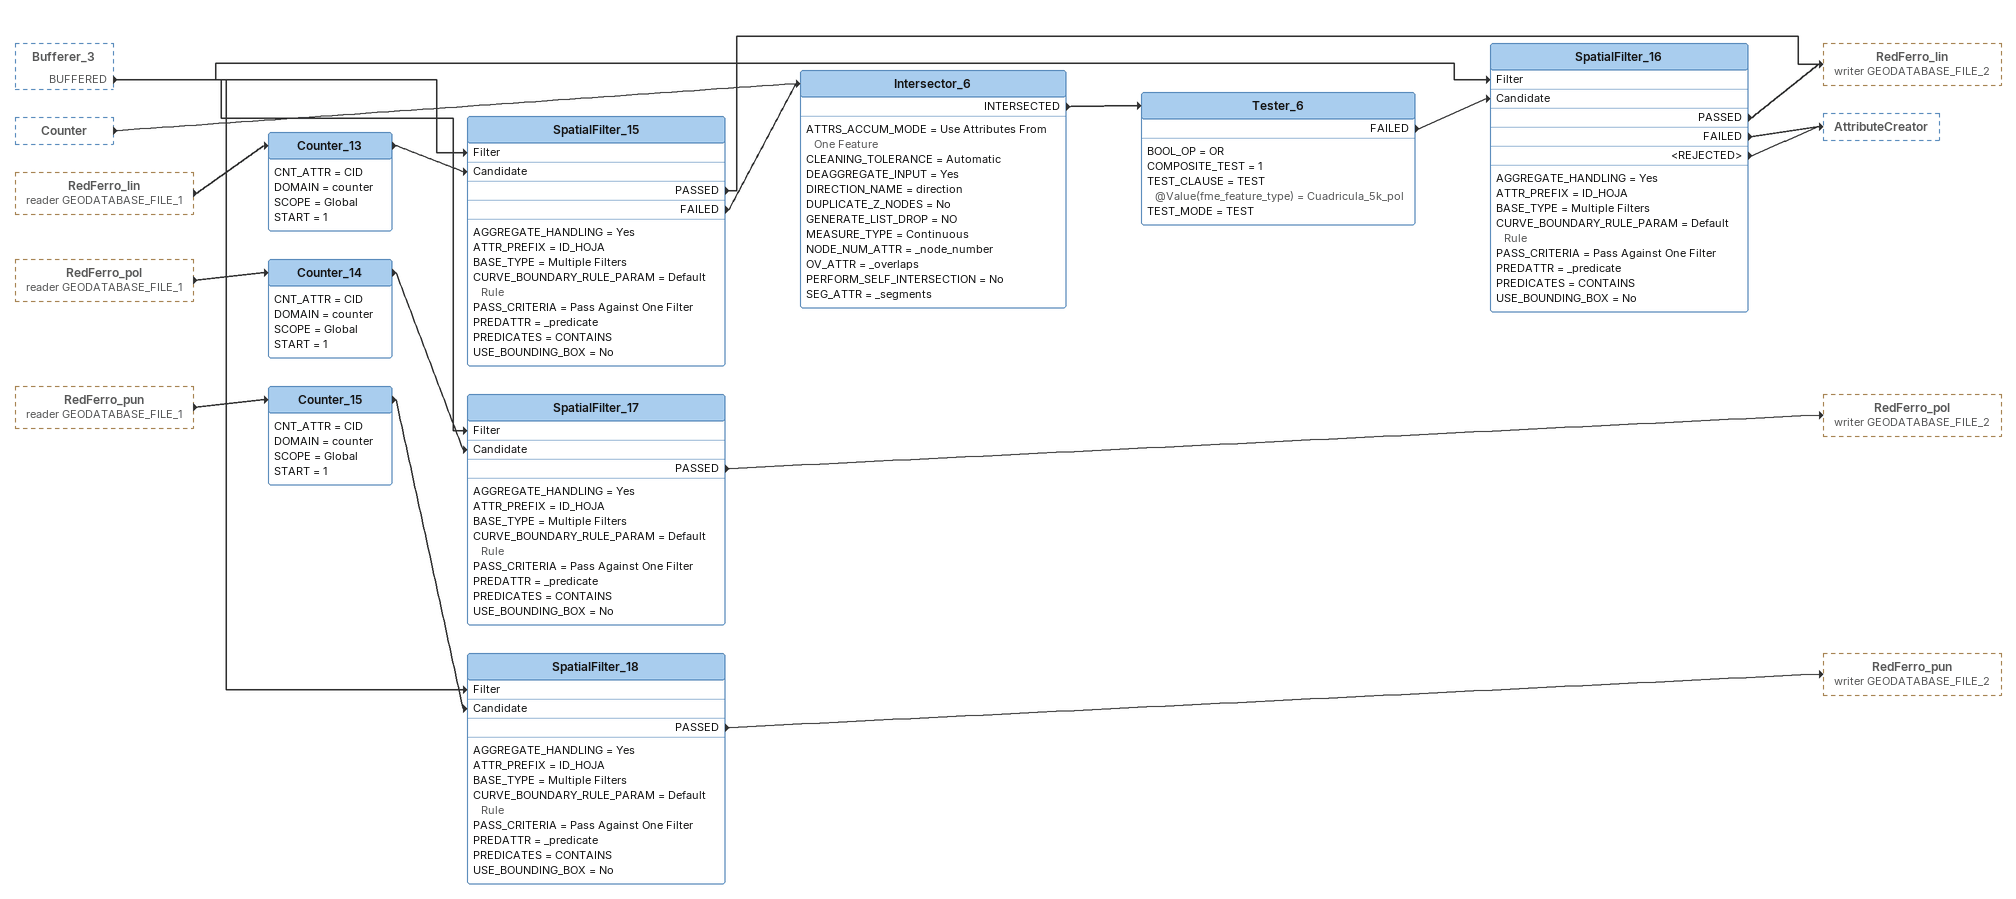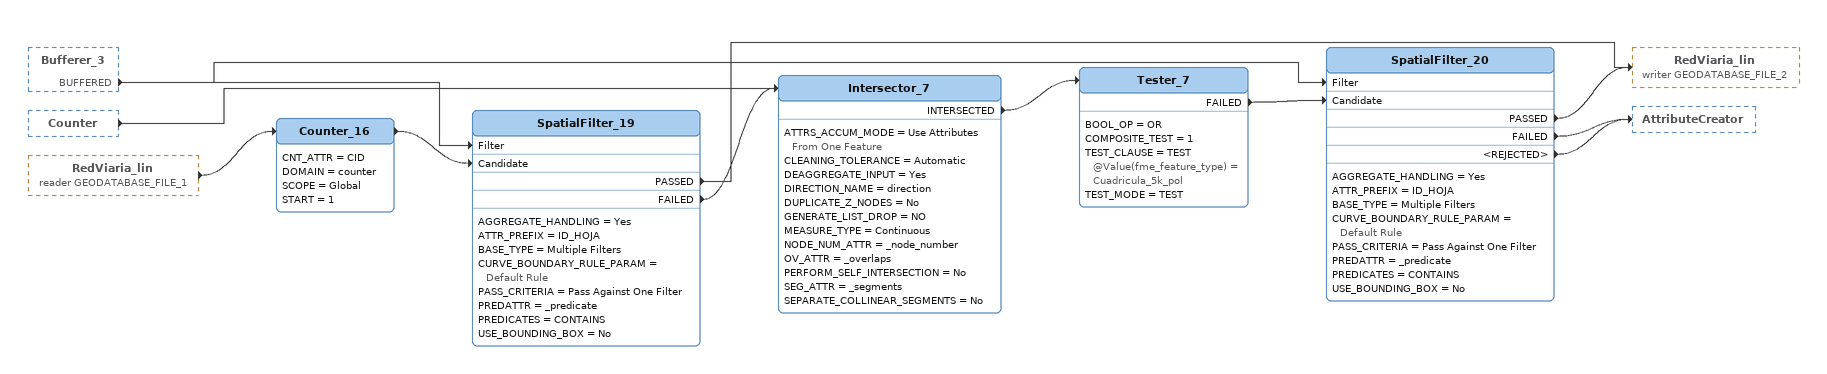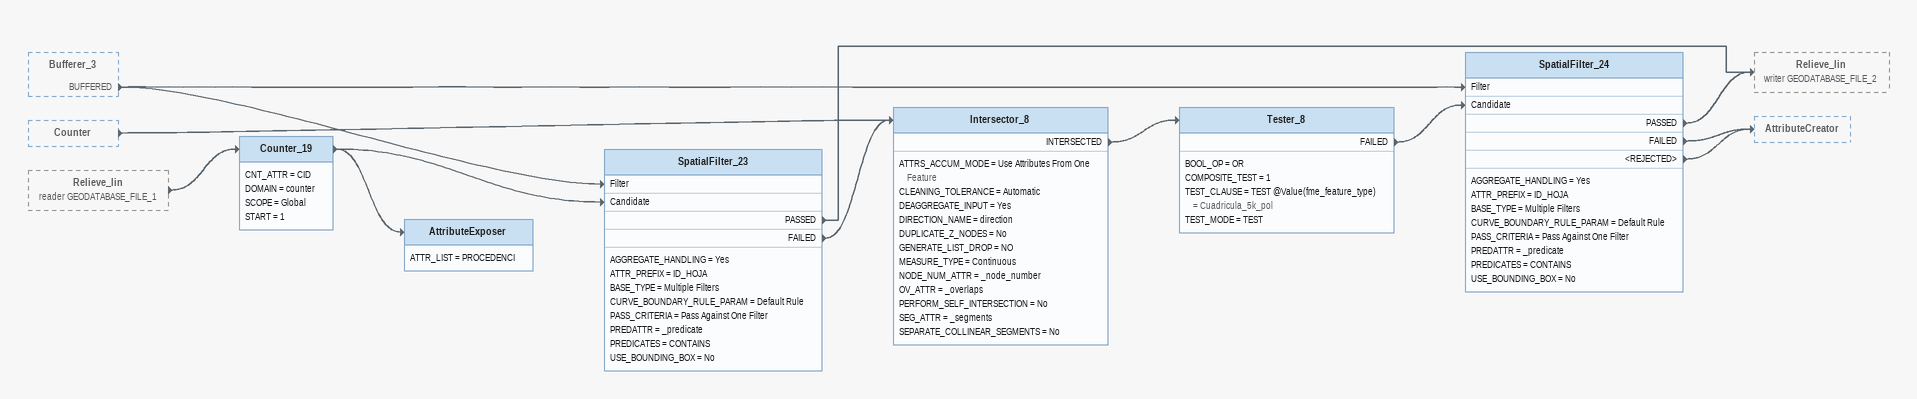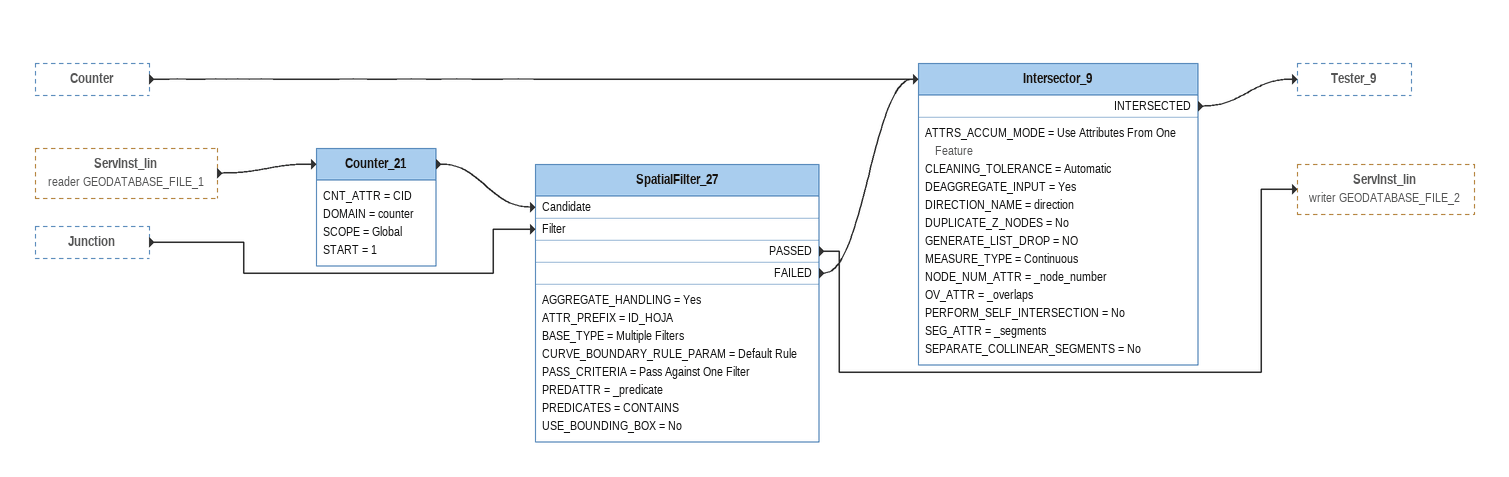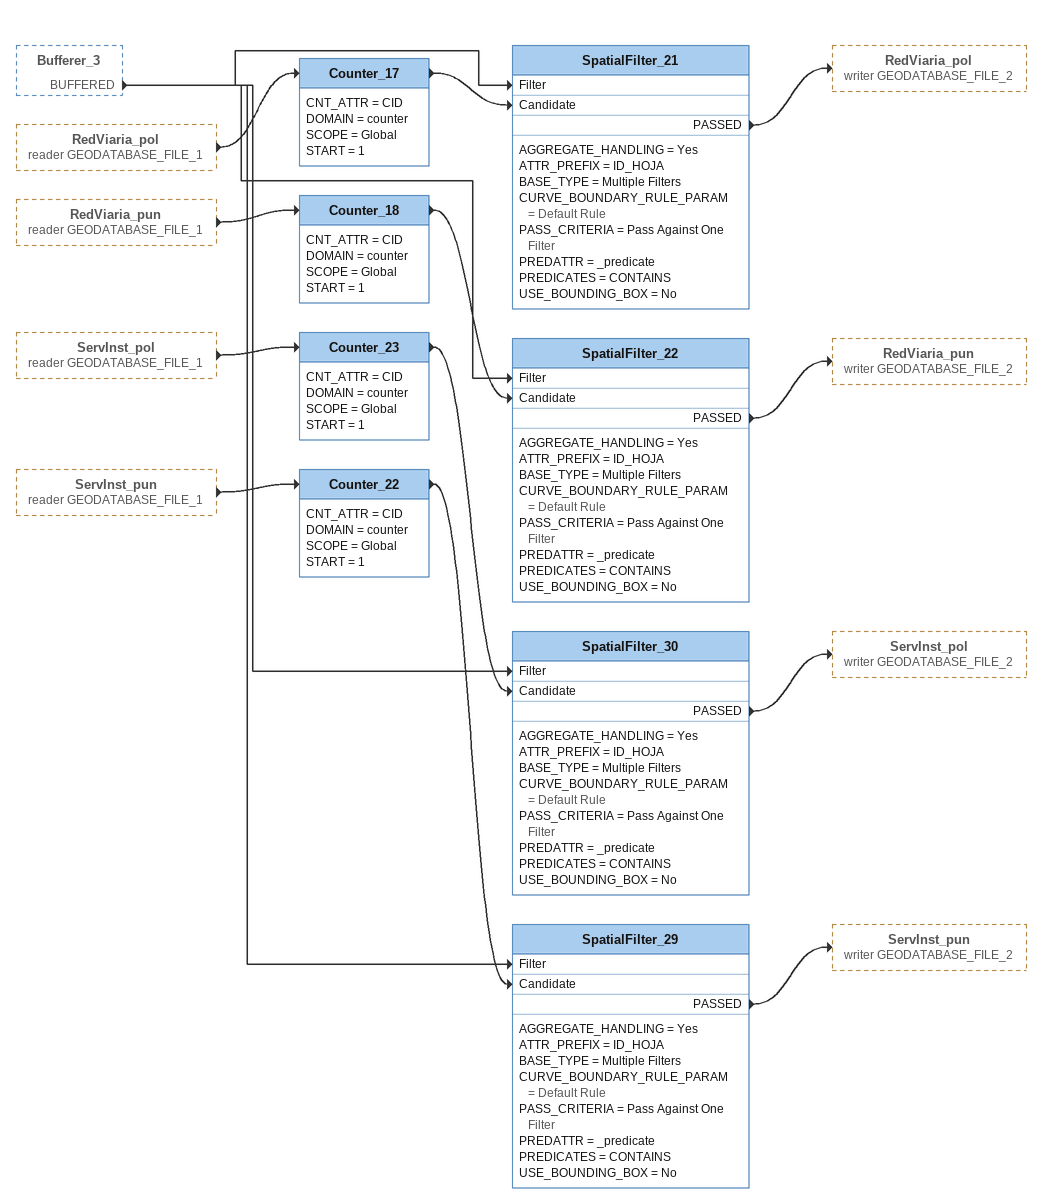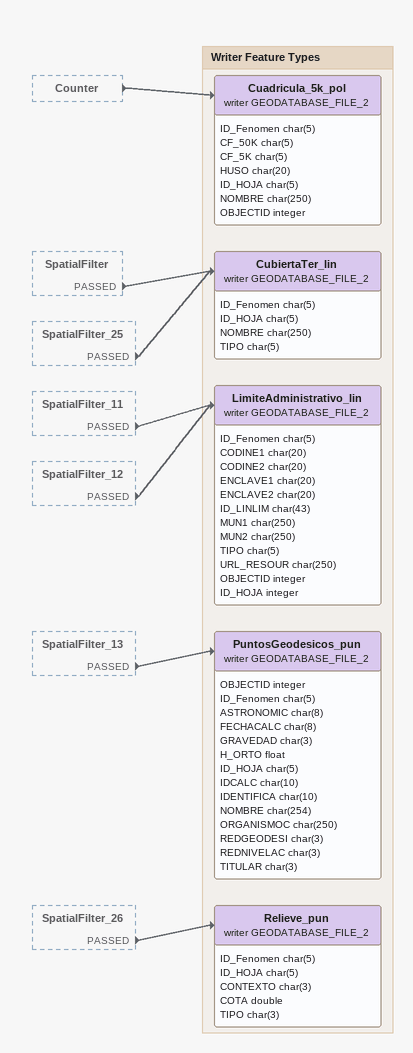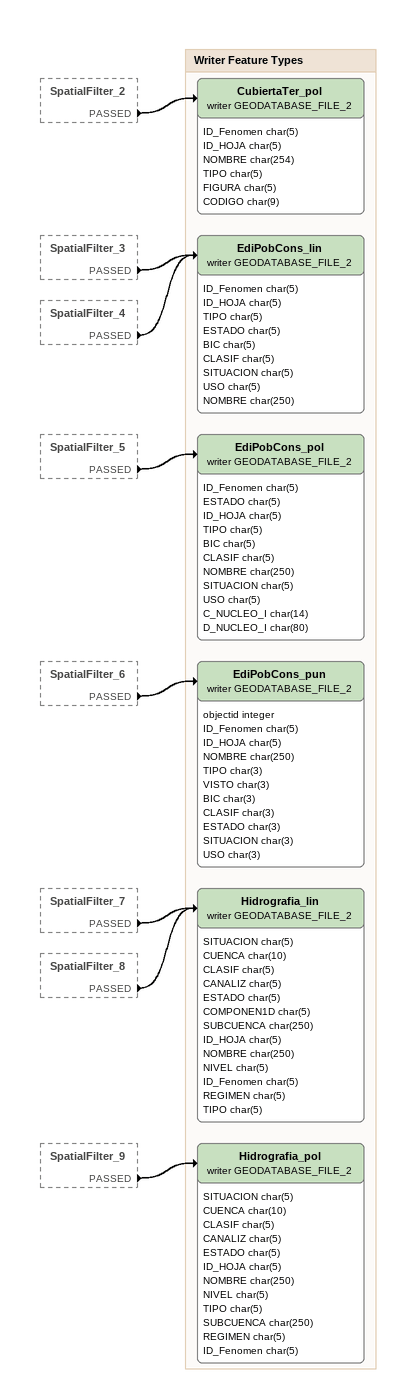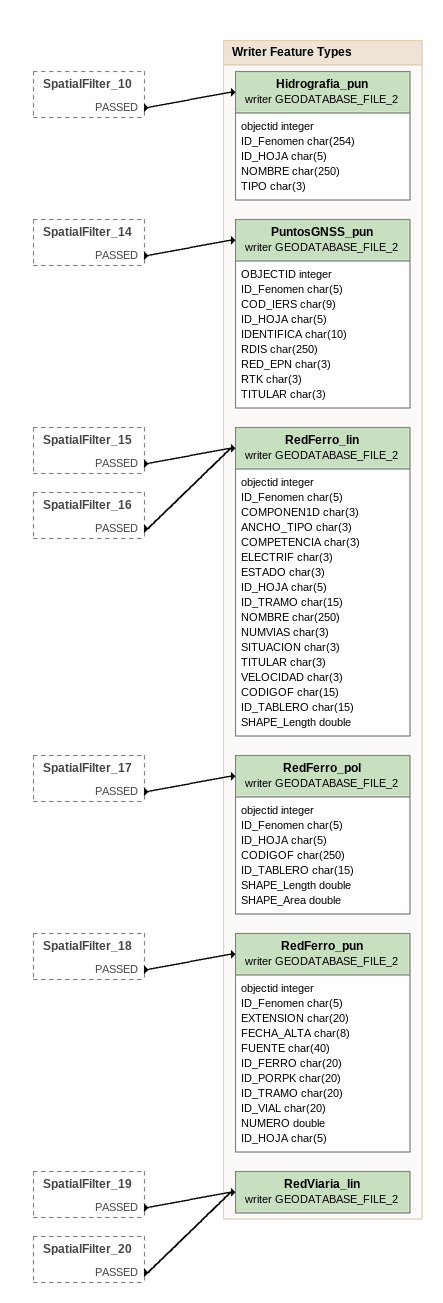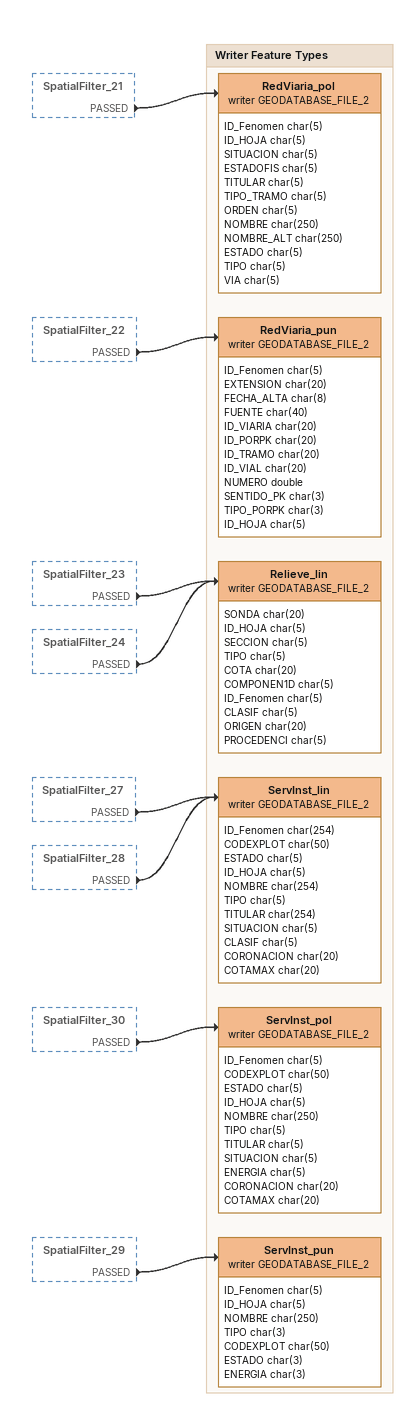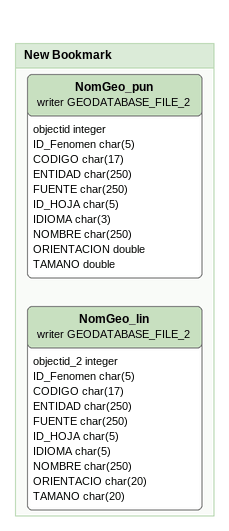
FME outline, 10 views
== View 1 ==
Bufferer_3 [outside]
    BUFFERED -> SpatialFilter_15 [Filter]
    BUFFERED -> SpatialFilter_16 [Filter]
    BUFFERED -> SpatialFilter_17 [Filter]
    BUFFERED -> SpatialFilter_18 [Filter]
Counter [outside]
    -> Intersector_6
RedFerro_lin (reader GEODATABASE_FILE_1) [outside]
    -> Counter_13
RedFerro_pol (reader GEODATABASE_FILE_1) [outside]
    -> Counter_14
RedFerro_pun (reader GEODATABASE_FILE_1) [outside]
    -> Counter_15
Counter_13
    CNT_ATTR = CID
    DOMAIN = counter
    SCOPE = Global
    START = 1
    -> SpatialFilter_15 [Candidate]
SpatialFilter_15
    AGGREGATE_HANDLING = Yes
    ATTR_PREFIX = ID_HOJA
    BASE_TYPE = Multiple Filters
    CURVE_BOUNDARY_RULE_PARAM = Default Rule
    PASS_CRITERIA = Pass Against One Filter
    PREDATTR = _predicate
    PREDICATES = CONTAINS
    USE_BOUNDING_BOX = No
    PASSED -> RedFerro_lin (writer GEODATABASE_FILE_2)
    FAILED -> Intersector_6
Intersector_6
    ATTRS_ACCUM_MODE = Use Attributes From One Feature
    CLEANING_TOLERANCE = Automatic
    DEAGGREGATE_INPUT = Yes
    DIRECTION_NAME = direction
    DUPLICATE_Z_NODES = No
    GENERATE_LIST_DROP = NO
    MEASURE_TYPE = Continuous
    NODE_NUM_ATTR = _node_number
    OV_ATTR = _overlaps
    PERFORM_SELF_INTERSECTION = No
    SEG_ATTR = _segments
    INTERSECTED -> Tester_6
Tester_6
    BOOL_OP = OR
    COMPOSITE_TEST = 1
    TEST_CLAUSE = TEST @Value(fme_feature_type) = Cuadricula_5k_pol
    TEST_MODE = TEST
    FAILED -> SpatialFilter_16 [Candidate]
SpatialFilter_16
    AGGREGATE_HANDLING = Yes
    ATTR_PREFIX = ID_HOJA
    BASE_TYPE = Multiple Filters
    CURVE_BOUNDARY_RULE_PARAM = Default Rule
    PASS_CRITERIA = Pass Against One Filter
    PREDATTR = _predicate
    PREDICATES = CONTAINS
    USE_BOUNDING_BOX = No
    PASSED -> RedFerro_lin (writer GEODATABASE_FILE_2)
    FAILED -> AttributeCreator
    <REJECTED> -> AttributeCreator
Counter_14
    CNT_ATTR = CID
    DOMAIN = counter
    SCOPE = Global
    START = 1
    -> SpatialFilter_17 [Candidate]
SpatialFilter_17
    AGGREGATE_HANDLING = Yes
    ATTR_PREFIX = ID_HOJA
    BASE_TYPE = Multiple Filters
    CURVE_BOUNDARY_RULE_PARAM = Default Rule
    PASS_CRITERIA = Pass Against One Filter
    PREDATTR = _predicate
    PREDICATES = CONTAINS
    USE_BOUNDING_BOX = No
    PASSED -> RedFerro_pol (writer GEODATABASE_FILE_2)
Counter_15
    CNT_ATTR = CID
    DOMAIN = counter
    SCOPE = Global
    START = 1
    -> SpatialFilter_18 [Candidate]
SpatialFilter_18
    AGGREGATE_HANDLING = Yes
    ATTR_PREFIX = ID_HOJA
    BASE_TYPE = Multiple Filters
    CURVE_BOUNDARY_RULE_PARAM = Default Rule
    PASS_CRITERIA = Pass Against One Filter
    PREDATTR = _predicate
    PREDICATES = CONTAINS
    USE_BOUNDING_BOX = No
    PASSED -> RedFerro_pun (writer GEODATABASE_FILE_2)

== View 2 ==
Bufferer_3 [outside]
    BUFFERED -> SpatialFilter_20 [Filter]
    BUFFERED -> SpatialFilter_19 [Filter]
Counter [outside]
    -> Intersector_7
RedViaria_lin (reader GEODATABASE_FILE_1) [outside]
    -> Counter_16
Counter_16
    CNT_ATTR = CID
    DOMAIN = counter
    SCOPE = Global
    START = 1
    -> SpatialFilter_19 [Candidate]
SpatialFilter_19
    AGGREGATE_HANDLING = Yes
    ATTR_PREFIX = ID_HOJA
    BASE_TYPE = Multiple Filters
    CURVE_BOUNDARY_RULE_PARAM = Default Rule
    PASS_CRITERIA = Pass Against One Filter
    PREDATTR = _predicate
    PREDICATES = CONTAINS
    USE_BOUNDING_BOX = No
    PASSED -> RedViaria_lin (writer GEODATABASE_FILE_2)
    FAILED -> Intersector_7
Intersector_7
    ATTRS_ACCUM_MODE = Use Attributes From One Feature
    CLEANING_TOLERANCE = Automatic
    DEAGGREGATE_INPUT = Yes
    DIRECTION_NAME = direction
    DUPLICATE_Z_NODES = No
    GENERATE_LIST_DROP = NO
    MEASURE_TYPE = Continuous
    NODE_NUM_ATTR = _node_number
    OV_ATTR = _overlaps
    PERFORM_SELF_INTERSECTION = No
    SEG_ATTR = _segments
    SEPARATE_COLLINEAR_SEGMENTS = No
    INTERSECTED -> Tester_7
Tester_7
    BOOL_OP = OR
    COMPOSITE_TEST = 1
    TEST_CLAUSE = TEST @Value(fme_feature_type) = Cuadricula_5k_pol
    TEST_MODE = TEST
    FAILED -> SpatialFilter_20 [Candidate]
SpatialFilter_20
    AGGREGATE_HANDLING = Yes
    ATTR_PREFIX = ID_HOJA
    BASE_TYPE = Multiple Filters
    CURVE_BOUNDARY_RULE_PARAM = Default Rule
    PASS_CRITERIA = Pass Against One Filter
    PREDATTR = _predicate
    PREDICATES = CONTAINS
    USE_BOUNDING_BOX = No
    PASSED -> RedViaria_lin (writer GEODATABASE_FILE_2)
    FAILED -> AttributeCreator
    <REJECTED> -> AttributeCreator

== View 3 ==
Bufferer_3 [outside]
    BUFFERED -> SpatialFilter_23 [Filter]
    BUFFERED -> SpatialFilter_24 [Filter]
Counter [outside]
    -> Intersector_8
Relieve_lin (reader GEODATABASE_FILE_1) [outside]
    -> Counter_19
Counter_19
    CNT_ATTR = CID
    DOMAIN = counter
    SCOPE = Global
    START = 1
    -> SpatialFilter_23 [Candidate]
    -> AttributeExposer
SpatialFilter_23
    AGGREGATE_HANDLING = Yes
    ATTR_PREFIX = ID_HOJA
    BASE_TYPE = Multiple Filters
    CURVE_BOUNDARY_RULE_PARAM = Default Rule
    PASS_CRITERIA = Pass Against One Filter
    PREDATTR = _predicate
    PREDICATES = CONTAINS
    USE_BOUNDING_BOX = No
    PASSED -> Relieve_lin (writer GEODATABASE_FILE_2)
    FAILED -> Intersector_8
Intersector_8
    ATTRS_ACCUM_MODE = Use Attributes From One Feature
    CLEANING_TOLERANCE = Automatic
    DEAGGREGATE_INPUT = Yes
    DIRECTION_NAME = direction
    DUPLICATE_Z_NODES = No
    GENERATE_LIST_DROP = NO
    MEASURE_TYPE = Continuous
    NODE_NUM_ATTR = _node_number
    OV_ATTR = _overlaps
    PERFORM_SELF_INTERSECTION = No
    SEG_ATTR = _segments
    SEPARATE_COLLINEAR_SEGMENTS = No
    INTERSECTED -> Tester_8
Tester_8
    BOOL_OP = OR
    COMPOSITE_TEST = 1
    TEST_CLAUSE = TEST @Value(fme_feature_type) = Cuadricula_5k_pol
    TEST_MODE = TEST
    FAILED -> SpatialFilter_24 [Candidate]
SpatialFilter_24
    AGGREGATE_HANDLING = Yes
    ATTR_PREFIX = ID_HOJA
    BASE_TYPE = Multiple Filters
    CURVE_BOUNDARY_RULE_PARAM = Default Rule
    PASS_CRITERIA = Pass Against One Filter
    PREDATTR = _predicate
    PREDICATES = CONTAINS
    USE_BOUNDING_BOX = No
    PASSED -> Relieve_lin (writer GEODATABASE_FILE_2)
    FAILED -> AttributeCreator
    <REJECTED> -> AttributeCreator
AttributeExposer
    ATTR_LIST = PROCEDENCI

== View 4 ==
Counter [outside]
    -> Intersector_9
ServInst_lin (reader GEODATABASE_FILE_1) [outside]
    -> Counter_21
Junction [outside]
    -> SpatialFilter_27 [Filter]
Counter_21
    CNT_ATTR = CID
    DOMAIN = counter
    SCOPE = Global
    START = 1
    -> SpatialFilter_27 [Candidate]
SpatialFilter_27
    AGGREGATE_HANDLING = Yes
    ATTR_PREFIX = ID_HOJA
    BASE_TYPE = Multiple Filters
    CURVE_BOUNDARY_RULE_PARAM = Default Rule
    PASS_CRITERIA = Pass Against One Filter
    PREDATTR = _predicate
    PREDICATES = CONTAINS
    USE_BOUNDING_BOX = No
    PASSED -> ServInst_lin (writer GEODATABASE_FILE_2)
    FAILED -> Intersector_9
Intersector_9
    ATTRS_ACCUM_MODE = Use Attributes From One Feature
    CLEANING_TOLERANCE = Automatic
    DEAGGREGATE_INPUT = Yes
    DIRECTION_NAME = direction
    DUPLICATE_Z_NODES = No
    GENERATE_LIST_DROP = NO
    MEASURE_TYPE = Continuous
    NODE_NUM_ATTR = _node_number
    OV_ATTR = _overlaps
    PERFORM_SELF_INTERSECTION = No
    SEG_ATTR = _segments
    SEPARATE_COLLINEAR_SEGMENTS = No
    INTERSECTED -> Tester_9

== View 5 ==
Bufferer_3 [outside]
    BUFFERED -> SpatialFilter_21 [Filter]
    BUFFERED -> SpatialFilter_22 [Filter]
    BUFFERED -> SpatialFilter_29 [Filter]
    BUFFERED -> SpatialFilter_30 [Filter]
RedViaria_pol (reader GEODATABASE_FILE_1) [outside]
    -> Counter_17
RedViaria_pun (reader GEODATABASE_FILE_1) [outside]
    -> Counter_18
ServInst_pol (reader GEODATABASE_FILE_1) [outside]
    -> Counter_23
ServInst_pun (reader GEODATABASE_FILE_1) [outside]
    -> Counter_22
Counter_17
    CNT_ATTR = CID
    DOMAIN = counter
    SCOPE = Global
    START = 1
    -> SpatialFilter_21 [Candidate]
SpatialFilter_21
    AGGREGATE_HANDLING = Yes
    ATTR_PREFIX = ID_HOJA
    BASE_TYPE = Multiple Filters
    CURVE_BOUNDARY_RULE_PARAM = Default Rule
    PASS_CRITERIA = Pass Against One Filter
    PREDATTR = _predicate
    PREDICATES = CONTAINS
    USE_BOUNDING_BOX = No
    PASSED -> RedViaria_pol (writer GEODATABASE_FILE_2)
Counter_18
    CNT_ATTR = CID
    DOMAIN = counter
    SCOPE = Global
    START = 1
    -> SpatialFilter_22 [Candidate]
SpatialFilter_22
    AGGREGATE_HANDLING = Yes
    ATTR_PREFIX = ID_HOJA
    BASE_TYPE = Multiple Filters
    CURVE_BOUNDARY_RULE_PARAM = Default Rule
    PASS_CRITERIA = Pass Against One Filter
    PREDATTR = _predicate
    PREDICATES = CONTAINS
    USE_BOUNDING_BOX = No
    PASSED -> RedViaria_pun (writer GEODATABASE_FILE_2)
Counter_23
    CNT_ATTR = CID
    DOMAIN = counter
    SCOPE = Global
    START = 1
    -> SpatialFilter_30 [Candidate]
SpatialFilter_30
    AGGREGATE_HANDLING = Yes
    ATTR_PREFIX = ID_HOJA
    BASE_TYPE = Multiple Filters
    CURVE_BOUNDARY_RULE_PARAM = Default Rule
    PASS_CRITERIA = Pass Against One Filter
    PREDATTR = _predicate
    PREDICATES = CONTAINS
    USE_BOUNDING_BOX = No
    PASSED -> ServInst_pol (writer GEODATABASE_FILE_2)
Counter_22
    CNT_ATTR = CID
    DOMAIN = counter
    SCOPE = Global
    START = 1
    -> SpatialFilter_29 [Candidate]
SpatialFilter_29
    AGGREGATE_HANDLING = Yes
    ATTR_PREFIX = ID_HOJA
    BASE_TYPE = Multiple Filters
    CURVE_BOUNDARY_RULE_PARAM = Default Rule
    PASS_CRITERIA = Pass Against One Filter
    PREDATTR = _predicate
    PREDICATES = CONTAINS
    USE_BOUNDING_BOX = No
    PASSED -> ServInst_pun (writer GEODATABASE_FILE_2)

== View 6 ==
Counter [outside]
    -> Cuadricula_5k_pol (writer GEODATABASE_FILE_2)
SpatialFilter [outside]
    PASSED -> CubiertaTer_lin (writer GEODATABASE_FILE_2)
SpatialFilter_25 [outside]
    PASSED -> CubiertaTer_lin (writer GEODATABASE_FILE_2)
SpatialFilter_11 [outside]
    PASSED -> LimiteAdministrativo_lin (writer GEODATABASE_FILE_2)
SpatialFilter_12 [outside]
    PASSED -> LimiteAdministrativo_lin (writer GEODATABASE_FILE_2)
SpatialFilter_13 [outside]
    PASSED -> PuntosGeodesicos_pun (writer GEODATABASE_FILE_2)
SpatialFilter_26 [outside]
    PASSED -> Relieve_pun (writer GEODATABASE_FILE_2)

Bookmark: Writer Feature Types
Cuadricula_5k_pol (writer GEODATABASE_FILE_2)
    attributes: ID_Fenomen char(5), CF_50K char(5), CF_5K char(5), HUSO char(20), ID_HOJA char(5), NOMBRE char(250), OBJECTID integer
CubiertaTer_lin (writer GEODATABASE_FILE_2)
    attributes: ID_Fenomen char(5), ID_HOJA char(5), NOMBRE char(250), TIPO char(5)
LimiteAdministrativo_lin (writer GEODATABASE_FILE_2)
    attributes: ID_Fenomen char(5), CODINE1 char(20), CODINE2 char(20), ENCLAVE1 char(20), ENCLAVE2 char(20), ID_LINLIM char(43), MUN1 char(250), MUN2 char(250), TIPO char(5), URL_RESOUR char(250), OBJECTID integer, ID_HOJA integer
PuntosGeodesicos_pun (writer GEODATABASE_FILE_2)
    attributes: OBJECTID integer, ID_Fenomen char(5), ASTRONOMIC char(8), FECHACALC char(8), GRAVEDAD char(3), H_ORTO float, ID_HOJA char(5), IDCALC char(10), IDENTIFICA char(10), NOMBRE char(254), ORGANISMOC char(250), REDGEODESI char(3), REDNIVELAC char(3), TITULAR char(3)
Relieve_pun (writer GEODATABASE_FILE_2)
    attributes: ID_Fenomen char(5), ID_HOJA char(5), CONTEXTO char(3), COTA double, TIPO char(3)

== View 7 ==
SpatialFilter_2 [outside]
    PASSED -> CubiertaTer_pol (writer GEODATABASE_FILE_2)
SpatialFilter_3 [outside]
    PASSED -> EdiPobCons_lin (writer GEODATABASE_FILE_2)
SpatialFilter_4 [outside]
    PASSED -> EdiPobCons_lin (writer GEODATABASE_FILE_2)
SpatialFilter_5 [outside]
    PASSED -> EdiPobCons_pol (writer GEODATABASE_FILE_2)
SpatialFilter_6 [outside]
    PASSED -> EdiPobCons_pun (writer GEODATABASE_FILE_2)
SpatialFilter_7 [outside]
    PASSED -> Hidrografia_lin (writer GEODATABASE_FILE_2)
SpatialFilter_8 [outside]
    PASSED -> Hidrografia_lin (writer GEODATABASE_FILE_2)
SpatialFilter_9 [outside]
    PASSED -> Hidrografia_pol (writer GEODATABASE_FILE_2)

Bookmark: Writer Feature Types
CubiertaTer_pol (writer GEODATABASE_FILE_2)
    attributes: ID_Fenomen char(5), ID_HOJA char(5), NOMBRE char(254), TIPO char(5), FIGURA char(5), CODIGO char(9)
EdiPobCons_lin (writer GEODATABASE_FILE_2)
    attributes: ID_Fenomen char(5), ID_HOJA char(5), TIPO char(5), ESTADO char(5), BIC char(5), CLASIF char(5), SITUACION char(5), USO char(5), NOMBRE char(250)
EdiPobCons_pol (writer GEODATABASE_FILE_2)
    attributes: ID_Fenomen char(5), ESTADO char(5), ID_HOJA char(5), TIPO char(5), BIC char(5), CLASIF char(5), NOMBRE char(250), SITUACION char(5), USO char(5), C_NUCLEO_I char(14), D_NUCLEO_I char(80)
EdiPobCons_pun (writer GEODATABASE_FILE_2)
    attributes: objectid integer, ID_Fenomen char(5), ID_HOJA char(5), NOMBRE char(250), TIPO char(3), VISTO char(3), BIC char(3), CLASIF char(3), ESTADO char(3), SITUACION char(3), USO char(3)
Hidrografia_lin (writer GEODATABASE_FILE_2)
    attributes: SITUACION char(5), CUENCA char(10), CLASIF char(5), CANALIZ char(5), ESTADO char(5), COMPONEN1D char(5), SUBCUENCA char(250), ID_HOJA char(5), NOMBRE char(250), NIVEL char(5), ID_Fenomen char(5), REGIMEN char(5), TIPO char(5)
Hidrografia_pol (writer GEODATABASE_FILE_2)
    attributes: SITUACION char(5), CUENCA char(10), CLASIF char(5), CANALIZ char(5), ESTADO char(5), ID_HOJA char(5), NOMBRE char(250), NIVEL char(5), TIPO char(5), SUBCUENCA char(250), REGIMEN char(5), ID_Fenomen char(5)

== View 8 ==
SpatialFilter_10 [outside]
    PASSED -> Hidrografia_pun (writer GEODATABASE_FILE_2)
SpatialFilter_14 [outside]
    PASSED -> PuntosGNSS_pun (writer GEODATABASE_FILE_2)
SpatialFilter_15 [outside]
    PASSED -> RedFerro_lin (writer GEODATABASE_FILE_2)
SpatialFilter_16 [outside]
    PASSED -> RedFerro_lin (writer GEODATABASE_FILE_2)
SpatialFilter_17 [outside]
    PASSED -> RedFerro_pol (writer GEODATABASE_FILE_2)
SpatialFilter_18 [outside]
    PASSED -> RedFerro_pun (writer GEODATABASE_FILE_2)
SpatialFilter_19 [outside]
    PASSED -> RedViaria_lin (writer GEODATABASE_FILE_2)
SpatialFilter_20 [outside]
    PASSED -> RedViaria_lin (writer GEODATABASE_FILE_2)

Bookmark: Writer Feature Types
Hidrografia_pun (writer GEODATABASE_FILE_2)
    attributes: objectid integer, ID_Fenomen char(254), ID_HOJA char(5), NOMBRE char(250), TIPO char(3)
PuntosGNSS_pun (writer GEODATABASE_FILE_2)
    attributes: OBJECTID integer, ID_Fenomen char(5), COD_IERS char(9), ID_HOJA char(5), IDENTIFICA char(10), RDIS char(250), RED_EPN char(3), RTK char(3), TITULAR char(3)
RedFerro_lin (writer GEODATABASE_FILE_2)
    attributes: objectid integer, ID_Fenomen char(5), COMPONEN1D char(3), ANCHO_TIPO char(3), COMPETENCIA char(3), ELECTRIF char(3), ESTADO char(3), ID_HOJA char(5), ID_TRAMO char(15), NOMBRE char(250), NUMVIAS char(3), SITUACION char(3), TITULAR char(3), VELOCIDAD char(3), CODIGOF char(15), ID_TABLERO char(15), SHAPE_Length double
RedFerro_pol (writer GEODATABASE_FILE_2)
    attributes: objectid integer, ID_Fenomen char(5), ID_HOJA char(5), CODIGOF char(250), ID_TABLERO char(15), SHAPE_Length double, SHAPE_Area double
RedFerro_pun (writer GEODATABASE_FILE_2)
    attributes: objectid integer, ID_Fenomen char(5), EXTENSION char(20), FECHA_ALTA char(8), FUENTE char(40), ID_FERRO char(20), ID_PORPK char(20), ID_TRAMO char(20), ID_VIAL char(20), NUMERO double, ID_HOJA char(5)
RedViaria_lin (writer GEODATABASE_FILE_2)

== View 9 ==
SpatialFilter_21 [outside]
    PASSED -> RedViaria_pol (writer GEODATABASE_FILE_2)
SpatialFilter_22 [outside]
    PASSED -> RedViaria_pun (writer GEODATABASE_FILE_2)
SpatialFilter_23 [outside]
    PASSED -> Relieve_lin (writer GEODATABASE_FILE_2)
SpatialFilter_24 [outside]
    PASSED -> Relieve_lin (writer GEODATABASE_FILE_2)
SpatialFilter_27 [outside]
    PASSED -> ServInst_lin (writer GEODATABASE_FILE_2)
SpatialFilter_28 [outside]
    PASSED -> ServInst_lin (writer GEODATABASE_FILE_2)
SpatialFilter_30 [outside]
    PASSED -> ServInst_pol (writer GEODATABASE_FILE_2)
SpatialFilter_29 [outside]
    PASSED -> ServInst_pun (writer GEODATABASE_FILE_2)

Bookmark: Writer Feature Types
RedViaria_pol (writer GEODATABASE_FILE_2)
    attributes: ID_Fenomen char(5), ID_HOJA char(5), SITUACION char(5), ESTADOFIS char(5), TITULAR char(5), TIPO_TRAMO char(5), ORDEN char(5), NOMBRE char(250), NOMBRE_ALT char(250), ESTADO char(5), TIPO char(5), VIA char(5)
RedViaria_pun (writer GEODATABASE_FILE_2)
    attributes: ID_Fenomen char(5), EXTENSION char(20), FECHA_ALTA char(8), FUENTE char(40), ID_VIARIA char(20), ID_PORPK char(20), ID_TRAMO char(20), ID_VIAL char(20), NUMERO double, SENTIDO_PK char(3), TIPO_PORPK char(3), ID_HOJA char(5)
Relieve_lin (writer GEODATABASE_FILE_2)
    attributes: SONDA char(20), ID_HOJA char(5), SECCION char(5), TIPO char(5), COTA char(20), COMPONEN1D char(5), ID_Fenomen char(5), CLASIF char(5), ORIGEN char(20), PROCEDENCI char(5)
ServInst_lin (writer GEODATABASE_FILE_2)
    attributes: ID_Fenomen char(254), CODEXPLOT char(50), ESTADO char(5), ID_HOJA char(5), NOMBRE char(254), TIPO char(5), TITULAR char(254), SITUACION char(5), CLASIF char(5), CORONACION char(20), COTAMAX char(20)
ServInst_pol (writer GEODATABASE_FILE_2)
    attributes: ID_Fenomen char(5), CODEXPLOT char(50), ESTADO char(5), ID_HOJA char(5), NOMBRE char(250), TIPO char(5), TITULAR char(5), SITUACION char(5), ENERGIA char(5), CORONACION char(20), COTAMAX char(20)
ServInst_pun (writer GEODATABASE_FILE_2)
    attributes: ID_Fenomen char(5), ID_HOJA char(5), NOMBRE char(250), TIPO char(3), CODEXPLOT char(50), ESTADO char(3), ENERGIA char(3)

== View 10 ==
Bookmark: New Bookmark
NomGeo_pun (writer GEODATABASE_FILE_2)
    attributes: objectid integer, ID_Fenomen char(5), CODIGO char(17), ENTIDAD char(250), FUENTE char(250), ID_HOJA char(5), IDIOMA char(3), NOMBRE char(250), ORIENTACION double, TAMANO double
NomGeo_lin (writer GEODATABASE_FILE_2)
    attributes: objectid_2 integer, ID_Fenomen char(5), CODIGO char(17), ENTIDAD char(250), FUENTE char(250), ID_HOJA char(5), IDIOMA char(5), NOMBRE char(250), ORIENTACIO char(20), TAMANO char(20)
